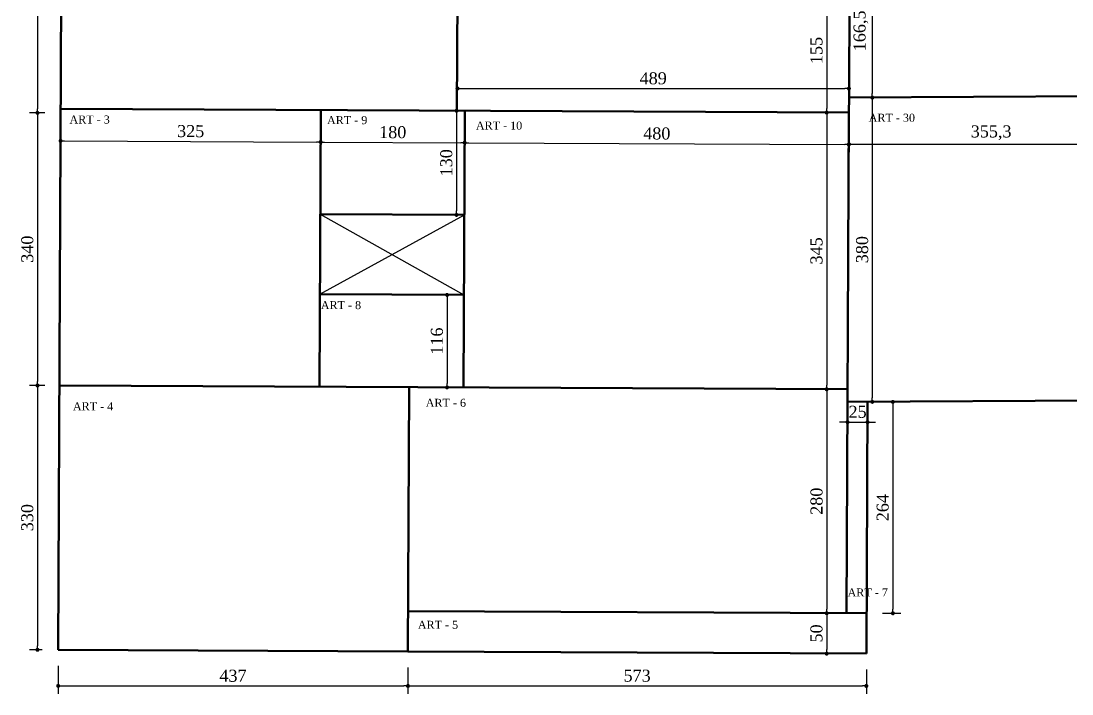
# Model space of a CAD drawing. Header units: millimetres. Extents: x 103208 to 171806, y -164 to 10038.
# Drawn here: x 133118 to 134431, y 1658 to 2499 of the extents above; entities that cross this region are included whole.
import ezdxf

# ---------------------------------------------------------------- set-up
doc = ezdxf.new("R2010")
doc.units = ezdxf.units.MM
doc.layers.add('Parede Baixa', color=5, linetype='Continuous', lineweight=50)
doc.layers.add('Pilares Sub-solo', color=7, linetype='Continuous', lineweight=70)
doc.layers.add('Piso', color=55, linetype='Continuous')
doc.styles.add('Valéria', font='romantic.ttf', dxfattribs={"height": 10})
doc.dimstyles.new('Cota - 50', dxfattribs={"dimtxt": 10, "dimasz": 5, "dimexe": 10, "dimexo": 20, "dimgap": 5, "dimtad": 1, "dimtxsty": 'Valéria', "dimblk": 'DOT', "dimcen": 0, "dimclrd": 12, "dimclre": 12, "dimclrt": 2, "dimazin": 2, "dimtfac": 1, "dimtix": 1, "dimtmove": 0, "dimatfit": 3, "dimldrblk": 'DOT', "dimfxl": 1, "dimarcsym": 0})

# ---------------------------------------------------------------- blocks, each defined once
blk = doc.blocks.new('_Dot')
at = {"color": 0, "linetype": 'ByBlock', "lineweight": -2}
blk.add_line((-0.5, 0), (-1, 0), dxfattribs=at)
at = {"color": 0, "linetype": 'ByBlock', "const_width": 0.5}
blk.add_lwpolyline([(-0.25, 0, 1), (0.25, 0, 1)], format="xyb", close=True, dxfattribs=at)
blk = doc.blocks.new('*D946')
at = {"color": 12, "lineweight": -2, "transparency": 16777216}
for p, q in [((133150.4, 3004.4), (133128.4, 3004.4)), ((133138.4, 2999.4), (133138.4, 2389)), ((133147.5, 2384), (133128.4, 2384))]:
    blk.add_line(p, q, dxfattribs=at)
at = {"layer": 'Defpoints', "color": 0, "transparency": 16777216}
for p in [(133170.4, 3004.4, 9825), (133138.4, 2384), (133167.5, 2384, 9825)]:
    blk.add_point(p, dxfattribs=at)
at = {"color": 12, "lineweight": -2, "transparency": 16777216, "xscale": 5, "yscale": 5, "zscale": 5}
for p, rotation in [((133138.4, 3004.4), 90), ((133138.4, 2384), 270)]:
    blk.add_blockref('_Dot', p, dxfattribs=dict(at, rotation=rotation))
at = {"color": 2, "transparency": 16777216, "insert": (133125.7, 2694.2), "char_height": 10, "attachment_point": 5, "rotation": 90, "style": 'Valéria'}
blk.add_mtext('{\\H1.5x;620}', dxfattribs=at)
blk = doc.blocks.new('*D947')
at = {"color": 12, "lineweight": -2, "transparency": 16777216}
for p, q in [((133147.5, 2384), (133128.4, 2384)), ((133138.4, 2379), (133138.4, 2048.6)), ((133147.5, 2043.6), (133128.4, 2043.6))]:
    blk.add_line(p, q, dxfattribs=at)
at = {"layer": 'Defpoints', "color": 0, "transparency": 16777216}
for p in [(133167.5, 2384, 9825), (133138.4, 2043.6), (133167.5, 2043.6, 9825)]:
    blk.add_point(p, dxfattribs=at)
at = {"color": 12, "lineweight": -2, "transparency": 16777216, "xscale": 5, "yscale": 5, "zscale": 5}
for p, rotation in [((133138.4, 2384), 90), ((133138.4, 2043.6), 270)]:
    blk.add_blockref('_Dot', p, dxfattribs=dict(at, rotation=rotation))
at = {"color": 2, "transparency": 16777216, "insert": (133125.8, 2213.8), "char_height": 10, "attachment_point": 5, "rotation": 90, "style": 'Valéria'}
blk.add_mtext('{\\H1.5x;340}', dxfattribs=at)
blk = doc.blocks.new('*D948')
at = {"color": 12, "lineweight": -2, "transparency": 16777216}
for p, q in [((133147.5, 2043.6), (133128.4, 2043.6)), ((133138.4, 2038.6), (133138.4, 1718.6)), ((133144.3, 1713.6), (133128.4, 1713.6))]:
    blk.add_line(p, q, dxfattribs=at)
at = {"layer": 'Defpoints', "color": 0, "transparency": 16777216}
for p in [(133167.5, 2043.6, 9825), (133138.4, 1713.6), (133164.3, 1713.6, 9825)]:
    blk.add_point(p, dxfattribs=at)
at = {"color": 12, "lineweight": -2, "transparency": 16777216, "xscale": 5, "yscale": 5, "zscale": 5}
for p, rotation in [((133138.4, 2043.6), 90), ((133138.4, 1713.6), 270)]:
    blk.add_blockref('_Dot', p, dxfattribs=dict(at, rotation=rotation))
at = {"color": 2, "transparency": 16777216, "insert": (133125.8, 1878.6), "char_height": 10, "attachment_point": 5, "rotation": 90, "style": 'Valéria'}
blk.add_mtext('{\\H1.5x;330}', dxfattribs=at)
blk = doc.blocks.new('*D956')
at = {"color": 12, "lineweight": -2, "transparency": 16777216}
for p, q in [((134133.2, 2539.4), (134114.7, 2539.4)), ((134124.7, 2534.4), (134124.7, 2389.4)), ((134132.5, 2384.4), (134114.7, 2384.4))]:
    blk.add_line(p, q, dxfattribs=at)
at = {"layer": 'Defpoints', "color": 0, "transparency": 16777216}
for p in [(134153.2, 2539.4, 9825), (134124.7, 2384.4), (134152.5, 2384.4, 9825)]:
    blk.add_point(p, dxfattribs=at)
at = {"color": 12, "lineweight": -2, "transparency": 16777216, "xscale": 5, "yscale": 5, "zscale": 5}
for p, rotation in [((134124.7, 2539.4), 90), ((134124.7, 2384.4), 270)]:
    blk.add_blockref('_Dot', p, dxfattribs=dict(at, rotation=rotation))
at = {"color": 2, "transparency": 16777216, "insert": (134112, 2461.9), "char_height": 10, "attachment_point": 5, "rotation": 90, "style": 'Valéria'}
blk.add_mtext('{\\H1.5x;155}', dxfattribs=at)
blk = doc.blocks.new('*D957')
at = {"color": 12, "lineweight": -2, "transparency": 16777216}
for p, q in [((134132.5, 2384.4), (134114.7, 2384.4)), ((134124.7, 2379.4), (134124.7, 2043.9)), ((134130.9, 2038.9), (134114.7, 2038.9))]:
    blk.add_line(p, q, dxfattribs=at)
at = {"layer": 'Defpoints', "color": 0, "transparency": 16777216}
for p in [(134152.5, 2384.4, 9825), (134124.7, 2038.9), (134150.9, 2038.9, 9825)]:
    blk.add_point(p, dxfattribs=at)
at = {"color": 12, "lineweight": -2, "transparency": 16777216, "xscale": 5, "yscale": 5, "zscale": 5}
for p, rotation in [((134124.7, 2384.4), 90), ((134124.7, 2038.9), 270)]:
    blk.add_blockref('_Dot', p, dxfattribs=dict(at, rotation=rotation))
at = {"color": 2, "transparency": 16777216, "insert": (134112, 2211.7), "char_height": 10, "attachment_point": 5, "rotation": 90, "style": 'Valéria'}
blk.add_mtext('{\\H1.5x;345}', dxfattribs=at)
blk = doc.blocks.new('*D958')
at = {"color": 12, "lineweight": -2, "transparency": 16777216}
for p, q in [((134130.9, 2038.9), (134114.7, 2038.9)), ((134124.7, 2033.9), (134124.7, 1764.3)), ((134129.5, 1759.3), (134114.7, 1759.3))]:
    blk.add_line(p, q, dxfattribs=at)
at = {"layer": 'Defpoints', "color": 0, "transparency": 16777216}
for p in [(134150.9, 2038.9, 9825), (134124.7, 1759.3), (134149.5, 1759.3, 9825)]:
    blk.add_point(p, dxfattribs=at)
at = {"color": 12, "lineweight": -2, "transparency": 16777216, "xscale": 5, "yscale": 5, "zscale": 5}
for p, rotation in [((134124.7, 2038.9), 90), ((134124.7, 1759.3), 270)]:
    blk.add_blockref('_Dot', p, dxfattribs=dict(at, rotation=rotation))
at = {"color": 2, "transparency": 16777216, "insert": (134112.1, 1899.1), "char_height": 10, "attachment_point": 5, "rotation": 90, "style": 'Valéria'}
blk.add_mtext('{\\H1.5x;280}', dxfattribs=at)
blk = doc.blocks.new('*D959')
at = {"color": 12, "lineweight": -2, "transparency": 16777216}
for p, q in [((134129.5, 1759.3), (134114.7, 1759.3)), ((134124.7, 1754.3), (134124.7, 1713.8)), ((134154.3, 1708.8), (134114.7, 1708.8))]:
    blk.add_line(p, q, dxfattribs=at)
at = {"layer": 'Defpoints', "color": 0, "transparency": 16777216}
for p in [(134149.5, 1759.3, 9825), (134124.7, 1708.8), (134174.3, 1708.8, 9825)]:
    blk.add_point(p, dxfattribs=at)
at = {"color": 12, "lineweight": -2, "transparency": 16777216, "xscale": 5, "yscale": 5, "zscale": 5}
for p, rotation in [((134124.7, 1759.3), 90), ((134124.7, 1708.8), 270)]:
    blk.add_blockref('_Dot', p, dxfattribs=dict(at, rotation=rotation))
at = {"color": 2, "transparency": 16777216, "insert": (134112, 1734), "char_height": 10, "attachment_point": 5, "rotation": 90, "style": 'Valéria'}
blk.add_mtext('{\\H1.5x;50}', dxfattribs=at)
blk = doc.blocks.new('*D960')
at = {"color": 12, "lineweight": -2, "transparency": 16777216}
for p, q in [((133164.3, 1693.6), (133164.3, 1658.5)), ((133601.4, 1691.5), (133601.4, 1658.5)), ((133169.3, 1668.5), (133596.4, 1668.5))]:
    blk.add_line(p, q, dxfattribs=at)
at = {"layer": 'Defpoints', "color": 0, "transparency": 16777216}
for p in [(133164.3, 1713.6, 9825), (133601.4, 1711.5, 9825), (133601.4, 1668.5)]:
    blk.add_point(p, dxfattribs=at)
at = {"color": 12, "lineweight": -2, "transparency": 16777216, "xscale": 5, "yscale": 5, "zscale": 5, "rotation": 180}
blk.add_blockref('_Dot', (133164.3, 1668.5), dxfattribs=at)
at = {"color": 12, "lineweight": -2, "transparency": 16777216, "xscale": 5, "yscale": 5, "zscale": 5}
blk.add_blockref('_Dot', (133601.4, 1668.5), dxfattribs=at)
at = {"color": 2, "transparency": 16777216, "insert": (133382.8, 1681.1), "char_height": 10, "attachment_point": 5, "style": 'Valéria'}
blk.add_mtext('{\\H1.5x;437}', dxfattribs=at)
blk = doc.blocks.new('*D961')
at = {"color": 12, "lineweight": -2, "transparency": 16777216}
for p, q in [((133601.4, 1691.5), (133601.4, 1658.5)), ((134174.3, 1688.8), (134174.3, 1658.5)), ((133606.4, 1668.5), (134169.3, 1668.5))]:
    blk.add_line(p, q, dxfattribs=at)
at = {"layer": 'Defpoints', "color": 0, "transparency": 16777216}
for p in [(133601.4, 1711.5, 9825), (134174.3, 1708.8, 9825), (134174.3, 1668.5)]:
    blk.add_point(p, dxfattribs=at)
at = {"color": 12, "lineweight": -2, "transparency": 16777216, "xscale": 5, "yscale": 5, "zscale": 5, "rotation": 180}
blk.add_blockref('_Dot', (133601.4, 1668.5), dxfattribs=at)
at = {"color": 12, "lineweight": -2, "transparency": 16777216, "xscale": 5, "yscale": 5, "zscale": 5}
blk.add_blockref('_Dot', (134174.3, 1668.5), dxfattribs=at)
at = {"color": 2, "transparency": 16777216, "insert": (133887.8, 1681.2), "char_height": 10, "attachment_point": 5, "style": 'Valéria'}
blk.add_mtext('{\\H1.5x;573}', dxfattribs=at)
blk = doc.blocks.new('*D962')
at = {"color": 12, "lineweight": -2, "transparency": 16777216}
for p, q in [((133167.4, 2369.1), (133167.3, 2339.1)), ((133492.4, 2367.6), (133492.3, 2337.6)), ((133172.3, 2349.1), (133487.3, 2347.6))]:
    blk.add_line(p, q, dxfattribs=at)
at = {"layer": 'Defpoints', "color": 0, "transparency": 16777216}
for p in [(133167.5, 2389.1, 9825), (133492.5, 2387.6, 9825), (133492.3, 2347.6)]:
    blk.add_point(p, dxfattribs=at)
at = {"color": 12, "lineweight": -2, "transparency": 16777216, "xscale": 5, "yscale": 5, "zscale": 5}
for p, rotation in [((133167.3, 2349.1), 179.7269015773143), ((133492.3, 2347.6), 359.7269015773143)]:
    blk.add_blockref('_Dot', p, dxfattribs=dict(at, rotation=rotation))
at = {"color": 2, "transparency": 16777216, "insert": (133329.9, 2361.1), "char_height": 10, "attachment_point": 5, "rotation": 359.7269, "style": 'Valéria'}
blk.add_mtext('{\\H1.5x;325}', dxfattribs=at)
blk = doc.blocks.new('*D963')
at = {"color": 12, "lineweight": -2, "transparency": 16777216}
for p, q in [((133492.4, 2367.6), (133492.3, 2337.6)), ((133672.4, 2366.7), (133672.3, 2336.7)), ((133497.3, 2347.5), (133667.3, 2346.7))]:
    blk.add_line(p, q, dxfattribs=at)
at = {"layer": 'Defpoints', "color": 0, "transparency": 16777216}
for p in [(133492.5, 2387.6, 9825), (133672.5, 2386.7, 9825), (133672.3, 2346.7)]:
    blk.add_point(p, dxfattribs=at)
at = {"color": 12, "lineweight": -2, "transparency": 16777216, "xscale": 5, "yscale": 5, "zscale": 5}
for p, rotation in [((133492.3, 2347.6), 179.7269015773143), ((133672.3, 2346.7), 359.7269015773144)]:
    blk.add_blockref('_Dot', p, dxfattribs=dict(at, rotation=rotation))
at = {"color": 2, "transparency": 16777216, "insert": (133582.4, 2359.8), "char_height": 10, "attachment_point": 5, "rotation": 359.7269, "style": 'Valéria'}
blk.add_mtext('{\\H1.5x;180}', dxfattribs=at)
blk = doc.blocks.new('*D964')
at = {"color": 12, "lineweight": -2, "transparency": 16777216}
for p, q in [((133672.4, 2366.7), (133672.3, 2336.7)), ((134152.4, 2364.4), (134152.3, 2334.4)), ((133677.3, 2346.7), (134147.3, 2344.4))]:
    blk.add_line(p, q, dxfattribs=at)
at = {"layer": 'Defpoints', "color": 0, "transparency": 16777216}
for p in [(133672.5, 2386.7, 9825), (134152.5, 2384.4, 9825), (134152.3, 2344.4)]:
    blk.add_point(p, dxfattribs=at)
at = {"color": 12, "lineweight": -2, "transparency": 16777216, "xscale": 5, "yscale": 5, "zscale": 5}
for p, rotation in [((133672.3, 2346.7), 179.7269015773143), ((134152.3, 2344.4), 359.7269015773144)]:
    blk.add_blockref('_Dot', p, dxfattribs=dict(at, rotation=rotation))
at = {"color": 2, "transparency": 16777216, "insert": (133912.4, 2358.2), "char_height": 10, "attachment_point": 5, "rotation": 359.7269, "style": 'Valéria'}
blk.add_mtext('{\\H1.5x;480}', dxfattribs=at)
blk = doc.blocks.new('*D965')
at = {"color": 12, "lineweight": -2, "transparency": 16777216}
for p, q in [((133652.5, 2386.7), (133652.1, 2386.7)), ((133662.1, 2381.7), (133662.1, 2261.6)), ((133651.9, 2256.6), (133652.1, 2256.6))]:
    blk.add_line(p, q, dxfattribs=at)
at = {"layer": 'Defpoints', "color": 0, "transparency": 16777216}
for p in [(133672.5, 2386.7, 9825), (133662.1, 2256.6), (133671.9, 2256.6, 9825)]:
    blk.add_point(p, dxfattribs=at)
at = {"color": 12, "lineweight": -2, "transparency": 16777216, "xscale": 5, "yscale": 5, "zscale": 5}
for p, rotation in [((133662.1, 2386.7), 90), ((133662.1, 2256.6), 270)]:
    blk.add_blockref('_Dot', p, dxfattribs=dict(at, rotation=rotation))
at = {"color": 2, "transparency": 16777216, "insert": (133649.4, 2321.7), "char_height": 10, "attachment_point": 5, "rotation": 90, "style": 'Valéria'}
blk.add_mtext('{\\H1.5x;130}', dxfattribs=at)
blk = doc.blocks.new('*D966')
at = {"color": 12, "lineweight": -2, "transparency": 16777216}
for p, q in [((133651.4, 2156.7), (133640.3, 2156.7)), ((133650.3, 2151.7), (133650.3, 2046.2)), ((133651.4, 2041.2), (133640.3, 2041.2))]:
    blk.add_line(p, q, dxfattribs=at)
at = {"layer": 'Defpoints', "color": 0, "transparency": 16777216}
for p in [(133671.4, 2156.7, 9825), (133650.3, 2041.2), (133671.4, 2041.2, 9825)]:
    blk.add_point(p, dxfattribs=at)
at = {"color": 12, "lineweight": -2, "transparency": 16777216, "xscale": 5, "yscale": 5, "zscale": 5}
for p, rotation in [((133650.3, 2156.7), 90), ((133650.3, 2041.2), 270)]:
    blk.add_blockref('_Dot', p, dxfattribs=dict(at, rotation=rotation))
at = {"color": 2, "transparency": 16777216, "insert": (133637.6, 2099), "char_height": 10, "attachment_point": 5, "rotation": 90, "style": 'Valéria'}
blk.add_mtext('{\\H1.5x;116}', dxfattribs=at)
blk = doc.blocks.new('*D967')
at = {"color": 12, "lineweight": -2, "transparency": 16777216}
for p, q in [((134145.8, 1997.9), (134140.8, 1997.9)), ((134150.8, 2003.2), (134150.8, 1987.9)), ((134150.8, 1997.9), (134175.8, 1997.9)), ((134175.8, 2003.1), (134175.8, 1987.9)), ((134180.8, 1997.9), (134185.8, 1997.9))]:
    blk.add_line(p, q, dxfattribs=at)
at = {"layer": 'Defpoints', "color": 0, "transparency": 16777216}
for p in [(134150.8, 2023.2, 9825), (134175.8, 2023.1, 9825), (134175.8, 1997.9)]:
    blk.add_point(p, dxfattribs=at)
at = {"color": 12, "lineweight": -2, "transparency": 16777216, "xscale": 5, "yscale": 5, "zscale": 5}
blk.add_blockref('_Dot', (134150.8, 1997.9), dxfattribs=at)
at = {"color": 12, "lineweight": -2, "transparency": 16777216, "xscale": 5, "yscale": 5, "zscale": 5, "rotation": 180}
blk.add_blockref('_Dot', (134175.8, 1997.9), dxfattribs=at)
at = {"color": 2, "transparency": 16777216, "insert": (134163.3, 2010.7), "char_height": 10, "attachment_point": 5, "style": 'Valéria'}
blk.add_mtext('{\\H1.5x;25}', dxfattribs=at)
blk = doc.blocks.new('*D968')
at = {"color": 12, "lineweight": -2, "transparency": 16777216}
for p, q in [((134195.8, 2023.1), (134217.4, 2023.1)), ((134207.4, 2018.1), (134207.4, 1764.2)), ((134194.5, 1759.2), (134217.4, 1759.2))]:
    blk.add_line(p, q, dxfattribs=at)
at = {"layer": 'Defpoints', "color": 0, "transparency": 16777216}
for p in [(134175.8, 2023.1, 9825), (134174.5, 1759.2, 9825), (134207.4, 1759.2)]:
    blk.add_point(p, dxfattribs=at)
at = {"color": 12, "lineweight": -2, "transparency": 16777216, "xscale": 5, "yscale": 5, "zscale": 5}
for p, rotation in [((134207.4, 2023.1), 90), ((134207.4, 1759.2), 270)]:
    blk.add_blockref('_Dot', p, dxfattribs=dict(at, rotation=rotation))
at = {"color": 2, "transparency": 16777216, "insert": (134194.7, 1891.1), "char_height": 10, "attachment_point": 5, "rotation": 90, "style": 'Valéria'}
blk.add_mtext('{\\H1.5x;264}', dxfattribs=at)
blk = doc.blocks.new('*D969')
at = {"color": 12, "lineweight": -2, "transparency": 16777216}
for p, q in [((133663.3, 2406.8), (133663.3, 2424.4)), ((134152.5, 2404.4), (134152.5, 2424.4)), ((133668.3, 2414.4), (134147.5, 2414.4))]:
    blk.add_line(p, q, dxfattribs=at)
at = {"layer": 'Defpoints', "color": 0, "transparency": 16777216}
for p in [(134152.5, 2414.4), (133663.3, 2386.8), (134152.5, 2384.4, 9825)]:
    blk.add_point(p, dxfattribs=at)
at = {"color": 12, "lineweight": -2, "transparency": 16777216, "xscale": 5, "yscale": 5, "zscale": 5, "rotation": 180}
blk.add_blockref('_Dot', (133663.3, 2414.4), dxfattribs=at)
at = {"color": 12, "lineweight": -2, "transparency": 16777216, "xscale": 5, "yscale": 5, "zscale": 5}
blk.add_blockref('_Dot', (134152.5, 2414.4), dxfattribs=at)
at = {"color": 2, "transparency": 16777216, "insert": (133907.9, 2427.1), "char_height": 10, "attachment_point": 5, "style": 'Valéria'}
blk.add_mtext('{\\H1.5x;489}', dxfattribs=at)
blk = doc.blocks.new('*D983')
at = {"color": 12, "lineweight": -2, "transparency": 16777216}
for p, q in [((134173.2, 2569.6), (134191.7, 2569.6)), ((134181.7, 2564.6), (134181.7, 2408.1)), ((134172.6, 2403.1), (134191.7, 2403.1))]:
    blk.add_line(p, q, dxfattribs=at)
at = {"layer": 'Defpoints', "color": 0, "transparency": 16777216}
for p in [(134153.2, 2569.6), (134152.6, 2403.1, 9825), (134181.7, 2403.1)]:
    blk.add_point(p, dxfattribs=at)
at = {"color": 12, "lineweight": -2, "transparency": 16777216, "xscale": 5, "yscale": 5, "zscale": 5}
for p, rotation in [((134181.7, 2569.6), 90), ((134181.7, 2403.1), 270)]:
    blk.add_blockref('_Dot', p, dxfattribs=dict(at, rotation=rotation))
at = {"color": 2, "transparency": 16777216, "insert": (134167.5, 2486.4), "char_height": 10, "attachment_point": 5, "rotation": 90, "style": 'Valéria'}
blk.add_mtext('{\\H1.5x;166,5}', dxfattribs=at)
blk = doc.blocks.new('*D984')
at = {"color": 12, "lineweight": -2, "transparency": 16777216}
for p, q in [((134172.6, 2403.1), (134191.7, 2403.1)), ((134181.7, 2398.1), (134181.7, 2028.2)), ((134170.8, 2023.2), (134191.7, 2023.2))]:
    blk.add_line(p, q, dxfattribs=at)
at = {"layer": 'Defpoints', "color": 0, "transparency": 16777216}
for p in [(134152.6, 2403.1, 9825), (134150.8, 2023.2, 9825), (134181.7, 2023.2)]:
    blk.add_point(p, dxfattribs=at)
at = {"color": 12, "lineweight": -2, "transparency": 16777216, "xscale": 5, "yscale": 5, "zscale": 5}
for p, rotation in [((134181.7, 2403.1), 90), ((134181.7, 2023.2), 270)]:
    blk.add_blockref('_Dot', p, dxfattribs=dict(at, rotation=rotation))
at = {"color": 2, "transparency": 16777216, "insert": (134169.1, 2213.2), "char_height": 10, "attachment_point": 5, "rotation": 90, "style": 'Valéria'}
blk.add_mtext('{\\H1.5x;380}', dxfattribs=at)
blk = doc.blocks.new('*D985')
at = {"color": 12, "lineweight": -2, "transparency": 16777216}
for p, q in [((134152.6, 2383.1), (134152.6, 2334.8)), ((134507.9, 2381.4), (134507.9, 2334.8)), ((134157.6, 2344.8), (134502.9, 2344.8))]:
    blk.add_line(p, q, dxfattribs=at)
at = {"layer": 'Defpoints', "color": 0, "transparency": 16777216}
for p in [(134152.6, 2403.1, 9825), (134507.9, 2401.4, 9825), (134507.9, 2344.8)]:
    blk.add_point(p, dxfattribs=at)
at = {"color": 12, "lineweight": -2, "transparency": 16777216, "xscale": 5, "yscale": 5, "zscale": 5, "rotation": 180}
blk.add_blockref('_Dot', (134152.6, 2344.8), dxfattribs=at)
at = {"color": 12, "lineweight": -2, "transparency": 16777216, "xscale": 5, "yscale": 5, "zscale": 5}
blk.add_blockref('_Dot', (134507.9, 2344.8), dxfattribs=at)
at = {"color": 2, "transparency": 16777216, "insert": (134330.2, 2359.1), "char_height": 10, "attachment_point": 5, "style": 'Valéria'}
blk.add_mtext('{\\H1.5x;355,3}', dxfattribs=at)

msp = doc.modelspace()

# ---------------------------------------------------------------- linework, layer by layer
at = {"layer": 'Parede Baixa'}
for p, q in [((133170.68698, 3054.35324, 9825), (133164.29636, 1713.61737, 9825)), ((133662.51063, 2386.78431, 9825), (133665.44303, 3001.99442, 9825)), ((134152.59397, 2403.10097, 9825), (134154.26888, 2754.49255, 9825)), ((134152.59397, 2403.10097, 9825), (134507.91505, 2405.02274, 9825)), ((134152.59537, 2403.39448, 9825), (134152.50507, 2384.44875, 9825)), ((134152.50507, 2384.44875, 9825), (133167.51625, 2389.1437, 9825)), ((133492.51256, 2387.59461, 9825), (133490.86559, 2042.06453, 9825)), ((133672.51052, 2386.73664, 9825), (133670.86355, 2041.20657, 9825)), ((134149.52515, 1759.26966, 9825), (134152.50507, 2384.44875, 9825)), ((133671.89088, 2256.73812, 9825), (133491.89286, 2257.58178, 9825)), ((133671.41423, 2156.73926, 9825), (133491.41628, 2157.59722, 9825)), ((134150.8581, 2038.91867, 9825), (133165.86928, 2043.61363, 9825)), ((133602.93593, 2041.53035, 9825), (133601.363, 1711.5341, 9825)), ((134150.7833, 2023.22598, 9825), (134506.10437, 2025.14775, 9825)), ((134174.28488, 1708.80326, 9825), (134175.78422, 2023.3612, 9825)), ((134174.52486, 1759.1505, 9825), (133601.60298, 1761.88133, 9825)), ((133601.363, 1711.5341, 9825), (133164.29636, 1713.61737, 9825)), ((133601.363, 1711.5341, 9825), (134174.28488, 1708.80326, 9825))]:
    msp.add_line(p, q, dxfattribs=at)
at = {"layer": 'Piso'}
for p, q in [((133491.41628, 2157.59722, 9825), (133671.89025, 2256.60702, 9825)), ((133491.89286, 2257.58178, 9825), (133671.41423, 2156.73926, 9825))]:
    msp.add_line(p, q, dxfattribs=at)

# ---------------------------------------------------------------- texts
at = {"layer": 'Pilares Sub-solo', "color": 7, "char_height": 10, "attachment_point": 1, "style": 'Valéria'}
for s, insert in [('{\\C1;ART - 3}', (133178.44061, 2380.72218)), ('{\\C1;ART - 9}', (133500.26775, 2379.91478)), ('{\\C1;ART - 30}', (134177.17967, 2382.95358)), ('{\\C1;ART - 10}', (133686.31978, 2373.15847)), ('{\\C1;ART - 8}', (133492.51777, 2148.96399, 9825)), ('{\\C1;ART - 4}', (133182.70651, 2022.65251)), ('{\\C1;ART - 6}', (133623.61453, 2026.97471)), ('{\\C1;ART - 7}', (134150.81505, 1790.16379, 9825)), ('{\\C1;ART - 5}', (133613.76501, 1749.82209))]:
    msp.add_mtext_dynamic_manual_height_columns(s, width=228.393323, gutter_width=50, heights=[9.00998], dxfattribs=dict(at, insert=insert))

# ---------------------------------------------------------------- dimensions: what is measured, and where the dimension line sits
for base, p1, p2, angle, text, picture, middle in [((133138.43166, 2383.98531), (133170.44866, 3004.35381, 9825), (133167.49167, 2383.98531, 9825), 90, '{\\H1.5x;620}', '*D946', (133125.70976, 2694.16956)), ((134181.73265, 2403.10097), (134153.24386, 2569.601), (134152.59397, 2403.10097, 9825), 90, '{\\H1.5x;<>}', '*D983', (134167.51298, 2486.35099)), ((134124.74052, 2384.44875), (134153.24386, 2539.44699, 9825), (134152.50507, 2384.44875, 9825), 90, '{\\H1.5x;<>}', '*D956', (134111.95206, 2461.94787)), ((134181.73265, 2023.22598), (134152.59397, 2403.10097, 9825), (134150.7833, 2023.22598, 9825), 90, '{\\H1.5x;380}', '*D984', (134169.06623, 2213.16348)), ((133138.43166, 2043.60589), (133167.49167, 2383.98531, 9825), (133167.49167, 2043.60589, 9825), 90, '{\\H1.5x;340}', '*D947', (133125.76524, 2213.7956)), ((133672.31973, 2346.70968), (133492.51256, 2387.59461, 9825), (133672.51052, 2386.73664, 9825), 179.72690158, '{\\H1.5x;<>}', '*D963', (133582.38113, 2359.80493)), ((134152.31428, 2344.42178), (133672.51052, 2386.73664, 9825), (134152.50507, 2384.44875, 9825), 179.72690158, '{\\H1.5x;<>}', '*D964', (133912.37738, 2358.23201)), ((134124.74052, 2038.91867), (134152.50507, 2384.44875, 9825), (134150.8581, 2038.91867, 9825), 90, '{\\H1.5x;345}', '*D957', (134111.95206, 2211.68371)), ((133138.43166, 1713.61737), (133167.49167, 2043.60589, 9825), (133164.29636, 1713.61737, 9825), 90, '{\\H1.5x;330}', '*D948', (133125.76524, 1878.61163)), ((134124.74052, 1759.26966), (134150.8581, 2038.91867, 9825), (134149.52515, 1759.26966, 9825), 90, '{\\H1.5x;280}', '*D958', (134112.0741, 1899.09417)), ((134124.74052, 1708.80326), (134149.52515, 1759.26966, 9825), (134174.28488, 1708.80326, 9825), 90, '{\\H1.5x;50}', '*D959', (134111.95206, 1734.03646))]:
    dim = msp.add_linear_dim(base=base, p1=p1, p2=p2, angle=angle, text=text, dimstyle='Cota - 50', override={"dimtmove": 1})
    dim.commit()
    dim.dimension.update_dxf_attribs({"geometry": picture, "text_midpoint": middle})
for base, p1, p2, text, picture, middle in [((134152.50507, 2414.3863), (133663.34726, 2386.78032), (134152.50507, 2384.44875, 9825), '{\\H1.5x;489}', '*D969', (133907.92616, 2427.13039)), ((134507.89781, 2344.83078), (134152.59397, 2403.10097, 9825), (134507.89781, 2401.40742, 9825), '{\\H1.5x;<>}', '*D985', (134330.24589, 2359.05045)), ((134175.78301, 1997.86909), (134150.7833, 2023.22598, 9825), (134175.78301, 2023.10682, 9825), '{\\H1.5x;<>}', '*D967', (134163.28315, 2010.65755)), ((133601.363, 1668.45718), (133164.29636, 1713.61737, 9825), (133601.363, 1711.5341, 9825), '{\\H1.5x;437}', '*D960', (133382.82968, 1681.11251))]:
    dim = msp.add_linear_dim(base=base, p1=p1, p2=p2, text=text, dimstyle='Cota - 50')
    dim.commit()
    dim.dimension.update_dxf_attribs({"geometry": picture, "text_midpoint": middle})
dim = msp.add_aligned_dim(p1=(133167.51625, 2389.1437, 9825), p2=(133492.51256, 2387.59461, 9825), distance=-40.02742, text='{\\H1.5x;<>}', dimstyle='Cota - 50')
dim.commit()
dim.dimension.update_dxf_attribs({"geometry": '*D962', "text_midpoint": (133329.88458, 2361.1305)})
for base, p1, p2, text, picture, middle in [((133662.09803, 2256.60702), (133672.51052, 2386.73664, 9825), (133671.89025, 2256.60702, 9825), '{\\H1.5x;130}', '*D965', (133649.43161, 2321.67183)), ((133650.31116, 2041.20657), (133671.41423, 2156.73926, 9825), (133671.41423, 2041.20657, 9825), '{\\H1.5x;116}', '*D966', (133637.58926, 2098.97291)), ((134207.4462, 1759.1505), (134175.78301, 2023.10682, 9825), (134174.52486, 1759.1505, 9825), '{\\H1.5x;264}', '*D968', (134194.72431, 1891.12866))]:
    dim = msp.add_linear_dim(base=base, p1=p1, p2=p2, angle=90, text=text, dimstyle='Cota - 50')
    dim.commit()
    dim.dimension.update_dxf_attribs({"geometry": picture, "text_midpoint": middle})
dim = msp.add_linear_dim(base=(134174.28488, 1668.45718), p1=(133601.363, 1711.5341, 9825), p2=(134174.28488, 1708.80326, 9825), text='{\\H1.5x;573}', dimstyle='Cota - 50', override={"dimtmove": 1})
dim.commit()
dim.dimension.update_dxf_attribs({"geometry": '*D961', "text_midpoint": (133887.82394, 1681.24564)})

doc.saveas('drawing.dxf')
